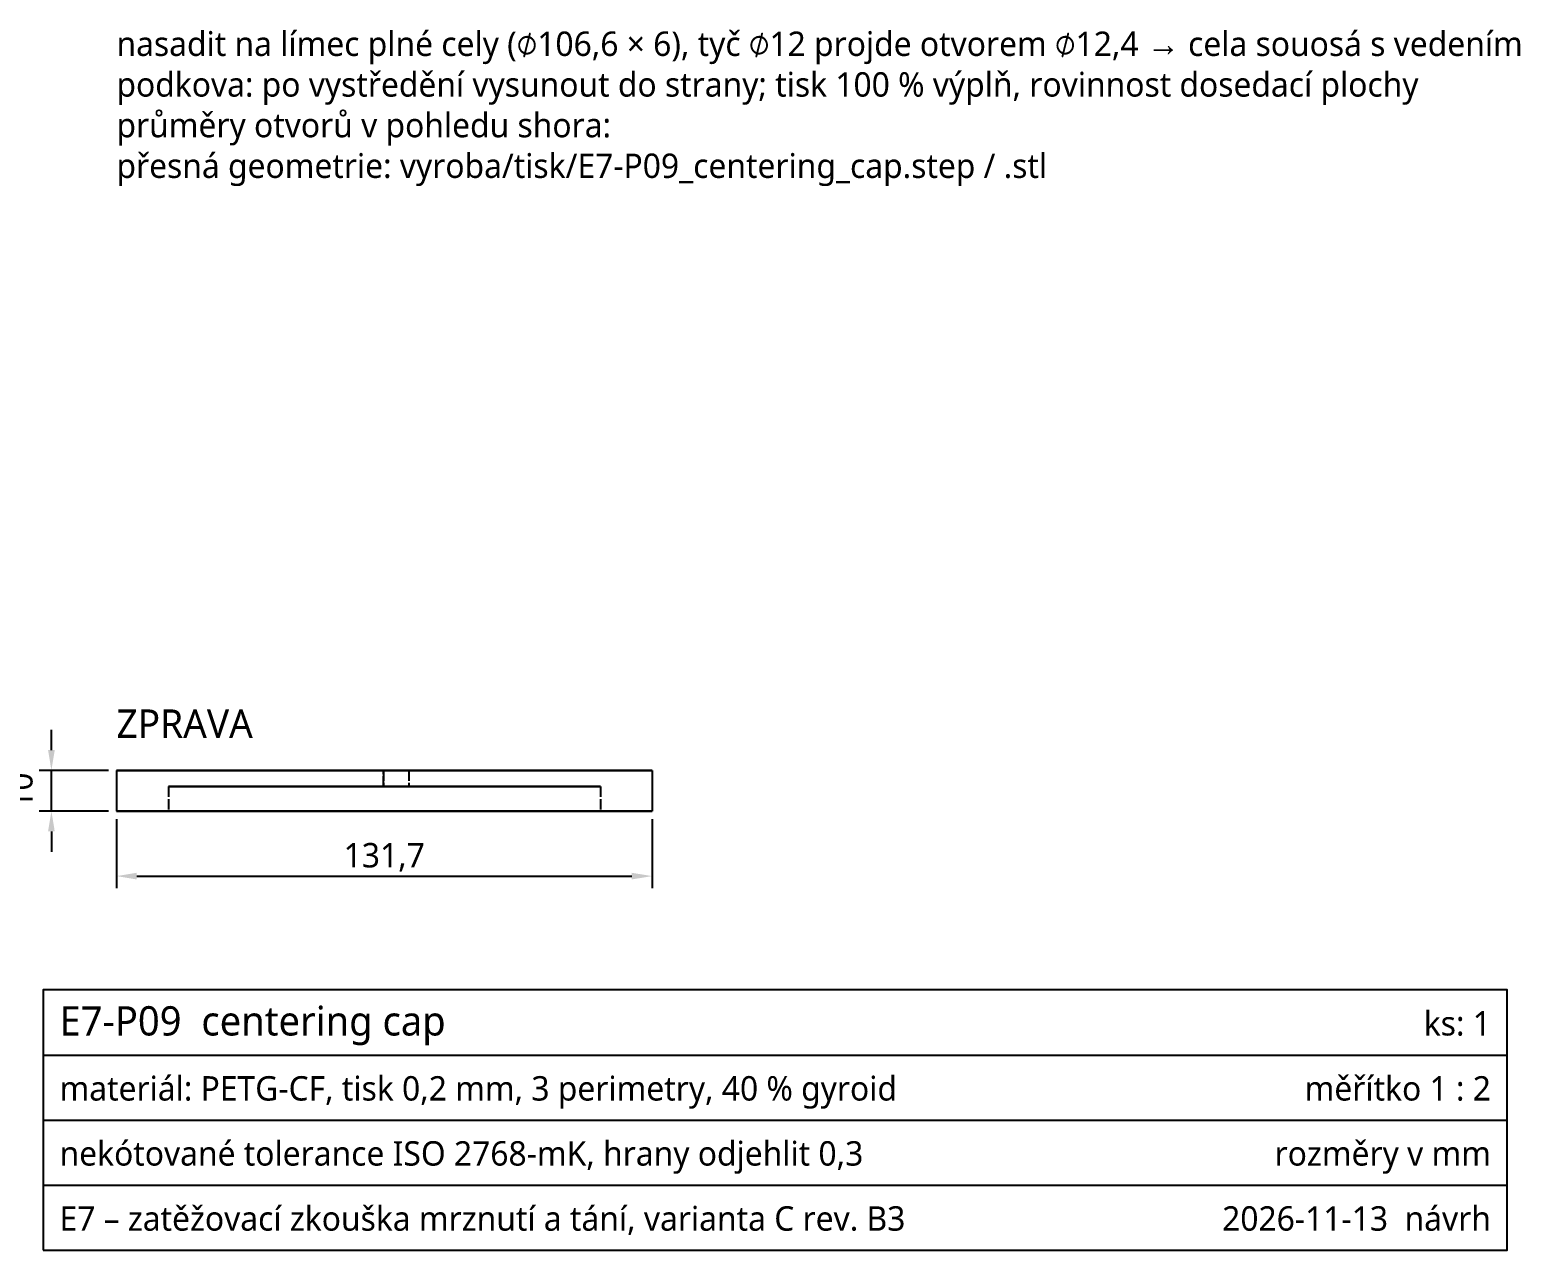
# Model space of a CAD drawing. Header units: millimetres. Extents: x 22 to 577, y 16 to 325.
# Drawn here: x 210.7 to 577.2, y 16 to 316.1 of the extents above; entities that cross this region are included whole.
import ezdxf
from ezdxf.enums import TextEntityAlignment as Align

# ---------------------------------------------------------------- set-up
doc = ezdxf.new("R2010")
doc.units = ezdxf.units.MM
doc.header["$LTSCALE"] = 2
doc.linetypes.add('DASHED', pattern=[1.524, 1.27, -0.254])
for name, color, linetype, true_color in [('DIM', 7, 'CONTINUOUS', 0x000000), ('FRAME', 7, 'CONTINUOUS', 0x000000), ('OUTLINE', 7, 'CONTINUOUS', 0x000000), ('TEXT', 7, 'CONTINUOUS', 0x000000)]:
    doc.layers.add(name, color=color, linetype=linetype, true_color=true_color)
doc.layers.add('HIDDEN', color=8, linetype='DASHED')
doc.styles.add('OpenSans', font='OpenSans-Regular.ttf')
doc.dimstyles.new('E7', dxfattribs={"dimtxt": 6, "dimasz": 5, "dimexe": 3, "dimexo": 2, "dimgap": 1.6, "dimtad": 1, "dimtxsty": 'OpenSans', "dimcen": 2.5, "dimclrd": 256, "dimclre": 256, "dimclrt": 256, "dimazin": 3, "dimtfac": 1, "dimtmove": 0, "dimatfit": 3})

msp = doc.modelspace()

# ---------------------------------------------------------------- linework, layer by layer
at = {"layer": 'FRAME'}
msp.add_lwpolyline([(214, 16), (574, 16), (574, 80), (214, 80)], close=True, dxfattribs=at)
for points in [[(214, 64), (574, 64)], [(214, 48), (574, 48)], [(214, 32), (574, 32)]]:
    msp.add_lwpolyline(points, dxfattribs=at)
at = {"layer": 'HIDDEN'}
for points in [[(232, 134), (233.005, 134), (234.011, 134), (235.016, 134), (236.021, 134), (237.027, 134), (238.032, 134), (239.037, 134), (240.043, 134), (241.048, 134), (242.053, 134), (243.059, 134), (244.064, 134), (245.069, 134), (246.075, 134), (247.08, 134), (248.085, 134), (249.091, 134), (250.096, 134), (251.101, 134), (252.107, 134), (253.112, 134), (254.117, 134), (255.123, 134), (256.128, 134), (257.133, 134), (258.139, 134), (259.144, 134), (260.149, 134), (261.155, 134), (262.16, 134), (263.165, 134), (264.171, 134), (265.176, 134), (266.181, 134), (267.187, 134), (268.192, 134), (269.197, 134), (270.203, 134), (271.208, 134), (272.213, 134), (273.219, 134), (274.224, 134), (275.229, 134), (276.235, 134), (277.24, 134), (278.245, 134), (279.251, 134), (280.256, 134), (281.261, 134), (282.267, 134), (283.272, 134), (284.277, 134), (285.283, 134), (286.288, 134), (287.293, 134), (288.299, 134), (289.304, 134), (290.309, 134), (291.315, 134), (292.32, 134), (293.325, 134), (294.331, 134), (295.336, 134), (296.341, 134), (297.347, 134), (298.352, 134), (299.357, 134), (300.363, 134), (301.368, 134), (302.373, 134), (303.379, 134), (304.384, 134), (305.389, 134), (306.395, 134), (307.4, 134), (308.405, 134), (309.411, 134), (310.416, 134), (311.421, 134), (312.427, 134), (313.432, 134), (314.437, 134), (315.443, 134), (316.448, 134), (317.453, 134), (318.459, 134), (319.464, 134), (320.469, 134), (321.475, 134), (322.48, 134), (323.485, 134), (324.491, 134), (325.496, 134), (326.501, 134), (327.507, 134), (328.512, 134), (329.517, 134), (330.523, 134), (331.528, 134), (332.533, 134), (333.539, 134), (334.544, 134), (335.549, 134), (336.555, 134), (337.56, 134), (338.565, 134), (339.571, 134), (340.576, 134), (341.581, 134), (342.587, 134), (343.592, 134), (344.597, 134), (345.603, 134), (346.608, 134), (347.613, 134), (348.619, 134), (349.624, 134), (350.629, 134), (351.635, 134), (352.64, 134), (353.645, 134), (354.651, 134), (355.656, 134), (356.661, 134), (357.667, 134), (358.672, 134), (359.677, 134), (360.683, 134), (361.688, 134), (362.693, 134), (363.699, 134)], [(232, 134), (232, 124)], [(297.699, 134), (232, 134)], [(232, 134), (297.699, 134)], [(297.699, 130), (297.699, 134)], [(297.699, 134), (297.699, 130)], [(297.699, 134), (298.474, 134), (299.249, 134), (300.024, 134), (300.799, 134), (301.574, 134), (302.349, 134), (303.124, 134), (303.899, 134)], [(303.899, 134), (303.124, 134), (302.349, 134), (301.574, 134), (300.799, 134), (300.024, 134), (299.249, 134), (298.474, 134), (297.699, 134)], [(297.699, 130), (297.699, 134)], [(297.699, 130), (297.699, 134)], [(303.899, 134), (303.899, 130)], [(244.772, 130), (297.699, 130)], [(244.772, 130), (244.772, 124)], [(244.772, 130), (245.774, 130), (246.777, 130), (247.779, 130), (248.781, 130), (249.783, 130), (250.785, 130), (251.787, 130), (252.789, 130), (253.791, 130), (254.794, 130), (255.796, 130), (256.798, 130), (257.8, 130), (258.802, 130), (259.804, 130), (260.806, 130), (261.809, 130), (262.811, 130), (263.813, 130), (264.815, 130), (265.817, 130), (266.819, 130), (267.821, 130), (268.824, 130), (269.826, 130), (270.828, 130), (271.83, 130), (272.832, 130), (273.834, 130), (274.836, 130), (275.838, 130), (276.841, 130), (277.843, 130), (278.845, 130), (279.847, 130), (280.849, 130), (281.851, 130), (282.853, 130), (283.856, 130), (284.858, 130), (285.86, 130), (286.862, 130), (287.864, 130), (288.866, 130), (289.868, 130), (290.87, 130), (291.873, 130), (292.875, 130), (293.877, 130), (294.879, 130), (295.881, 130), (296.883, 130), (297.885, 130), (298.888, 130), (299.89, 130), (300.892, 130), (301.894, 130), (302.896, 130), (303.898, 130), (304.9, 130), (305.903, 130), (306.905, 130), (307.907, 130), (308.909, 130), (309.911, 130), (310.913, 130), (311.915, 130), (312.917, 130), (313.92, 130), (314.922, 130), (315.924, 130), (316.926, 130), (317.928, 130), (318.93, 130), (319.932, 130), (320.935, 130), (321.937, 130), (322.939, 130), (323.941, 130), (324.943, 130), (325.945, 130), (326.947, 130), (327.95, 130), (328.952, 130), (329.954, 130), (330.956, 130), (331.958, 130), (332.96, 130), (333.962, 130), (334.964, 130), (335.967, 130), (336.969, 130), (337.971, 130), (338.973, 130), (339.975, 130), (340.977, 130), (341.979, 130), (342.982, 130), (343.984, 130), (344.986, 130), (345.988, 130), (346.99, 130), (347.992, 130), (348.994, 130), (349.996, 130), (350.999, 130)], [(350.999, 130), (349.996, 130), (348.994, 130), (347.992, 130), (346.99, 130), (345.988, 130), (344.986, 130), (343.984, 130), (342.982, 130), (341.979, 130), (340.977, 130), (339.975, 130), (338.973, 130), (337.971, 130), (336.969, 130), (335.967, 130), (334.964, 130), (333.962, 130), (332.96, 130), (331.958, 130), (330.956, 130), (329.954, 130), (328.952, 130), (327.95, 130), (326.947, 130), (325.945, 130), (324.943, 130), (323.941, 130), (322.939, 130), (321.937, 130), (320.935, 130), (319.932, 130), (318.93, 130), (317.928, 130), (316.926, 130), (315.924, 130), (314.922, 130), (313.92, 130), (312.917, 130), (311.915, 130), (310.913, 130), (309.911, 130), (308.909, 130), (307.907, 130), (306.905, 130), (305.903, 130), (304.9, 130), (303.898, 130), (302.896, 130), (301.894, 130), (300.892, 130), (299.89, 130), (298.888, 130), (297.885, 130), (296.883, 130), (295.881, 130), (294.879, 130), (293.877, 130), (292.875, 130), (291.873, 130), (290.87, 130), (289.868, 130), (288.866, 130), (287.864, 130), (286.862, 130), (285.86, 130), (284.858, 130), (283.856, 130), (282.853, 130), (281.851, 130), (280.849, 130), (279.847, 130), (278.845, 130), (277.843, 130), (276.841, 130), (275.838, 130), (274.836, 130), (273.834, 130), (272.832, 130), (271.83, 130), (270.828, 130), (269.826, 130), (268.824, 130), (267.821, 130), (266.819, 130), (265.817, 130), (264.815, 130), (263.813, 130), (262.811, 130), (261.809, 130), (260.806, 130), (259.804, 130), (258.802, 130), (257.8, 130), (256.798, 130), (255.796, 130), (254.794, 130), (253.791, 130), (252.789, 130), (251.787, 130), (250.785, 130), (249.783, 130), (248.781, 130), (247.779, 130), (246.777, 130), (245.774, 130), (244.772, 130)], [(244.772, 130), (244.772, 124)], [(297.699, 130), (244.772, 130)], [(297.699, 130), (298.474, 130), (299.249, 130), (300.024, 130), (300.799, 130), (301.574, 130), (302.349, 130), (303.124, 130), (303.899, 130)], [(303.899, 130), (303.124, 130), (302.349, 130), (301.574, 130), (300.799, 130), (300.024, 130), (299.249, 130), (298.474, 130), (297.699, 130)], [(350.999, 130), (350.999, 124)], [(363.699, 124), (362.693, 124), (361.688, 124), (360.683, 124), (359.677, 124), (358.672, 124), (357.667, 124), (356.661, 124), (355.656, 124), (354.651, 124), (353.645, 124), (352.64, 124), (351.635, 124), (350.629, 124), (349.624, 124), (348.619, 124), (347.613, 124), (346.608, 124), (345.603, 124), (344.597, 124), (343.592, 124), (342.587, 124), (341.581, 124), (340.576, 124), (339.571, 124), (338.565, 124), (337.56, 124), (336.555, 124), (335.549, 124), (334.544, 124), (333.539, 124), (332.533, 124), (331.528, 124), (330.523, 124), (329.517, 124), (328.512, 124), (327.507, 124), (326.501, 124), (325.496, 124), (324.491, 124), (323.485, 124), (322.48, 124), (321.475, 124), (320.469, 124), (319.464, 124), (318.459, 124), (317.453, 124), (316.448, 124), (315.443, 124), (314.437, 124), (313.432, 124), (312.427, 124), (311.421, 124), (310.416, 124), (309.411, 124), (308.405, 124), (307.4, 124), (306.395, 124), (305.389, 124), (304.384, 124), (303.379, 124), (302.373, 124), (301.368, 124), (300.363, 124), (299.357, 124), (298.352, 124), (297.347, 124), (296.341, 124), (295.336, 124), (294.331, 124), (293.325, 124), (292.32, 124), (291.315, 124), (290.309, 124), (289.304, 124), (288.299, 124), (287.293, 124), (286.288, 124), (285.283, 124), (284.277, 124), (283.272, 124), (282.267, 124), (281.261, 124), (280.256, 124), (279.251, 124), (278.245, 124), (277.24, 124), (276.235, 124), (275.229, 124), (274.224, 124), (273.219, 124), (272.213, 124), (271.208, 124), (270.203, 124), (269.197, 124), (268.192, 124), (267.187, 124), (266.181, 124), (265.176, 124), (264.171, 124), (263.165, 124), (262.16, 124), (261.155, 124), (260.149, 124), (259.144, 124), (258.139, 124), (257.133, 124), (256.128, 124), (255.123, 124), (254.117, 124), (253.112, 124), (252.107, 124), (251.101, 124), (250.096, 124), (249.091, 124), (248.085, 124), (247.08, 124), (246.075, 124), (245.069, 124), (244.064, 124), (243.059, 124), (242.053, 124), (241.048, 124), (240.043, 124), (239.037, 124), (238.032, 124), (237.027, 124), (236.021, 124), (235.016, 124), (234.011, 124), (233.005, 124), (232, 124)], [(244.772, 124), (232, 124)], [(232, 124), (244.772, 124)], [(244.772, 124), (245.774, 124), (246.777, 124), (247.779, 124), (248.781, 124), (249.783, 124), (250.785, 124), (251.787, 124), (252.789, 124), (253.791, 124), (254.794, 124), (255.796, 124), (256.798, 124), (257.8, 124), (258.802, 124), (259.804, 124), (260.806, 124), (261.809, 124), (262.811, 124), (263.813, 124), (264.815, 124), (265.817, 124), (266.819, 124), (267.821, 124), (268.824, 124), (269.826, 124), (270.828, 124), (271.83, 124), (272.832, 124), (273.834, 124), (274.836, 124), (275.838, 124), (276.841, 124), (277.843, 124), (278.845, 124), (279.847, 124), (280.849, 124), (281.851, 124), (282.853, 124), (283.856, 124), (284.858, 124), (285.86, 124), (286.862, 124), (287.864, 124), (288.866, 124), (289.868, 124), (290.87, 124), (291.873, 124), (292.875, 124), (293.877, 124), (294.879, 124), (295.881, 124), (296.883, 124), (297.885, 124), (298.888, 124), (299.89, 124), (300.892, 124), (301.894, 124), (302.896, 124), (303.898, 124), (304.9, 124), (305.903, 124), (306.905, 124), (307.907, 124), (308.909, 124), (309.911, 124), (310.913, 124), (311.915, 124), (312.917, 124), (313.92, 124), (314.922, 124), (315.924, 124), (316.926, 124), (317.928, 124), (318.93, 124), (319.932, 124), (320.935, 124), (321.937, 124), (322.939, 124), (323.941, 124), (324.943, 124), (325.945, 124), (326.947, 124), (327.95, 124), (328.952, 124), (329.954, 124), (330.956, 124), (331.958, 124), (332.96, 124), (333.962, 124), (334.964, 124), (335.967, 124), (336.969, 124), (337.971, 124), (338.973, 124), (339.975, 124), (340.977, 124), (341.979, 124), (342.982, 124), (343.984, 124), (344.986, 124), (345.988, 124), (346.99, 124), (347.992, 124), (348.994, 124), (349.996, 124), (350.999, 124)], [(350.999, 124), (349.996, 124), (348.994, 124), (347.992, 124), (346.99, 124), (345.988, 124), (344.986, 124), (343.984, 124), (342.982, 124), (341.979, 124), (340.977, 124), (339.975, 124), (338.973, 124), (337.971, 124), (336.969, 124), (335.967, 124), (334.964, 124), (333.962, 124), (332.96, 124), (331.958, 124), (330.956, 124), (329.954, 124), (328.952, 124), (327.95, 124), (326.947, 124), (325.945, 124), (324.943, 124), (323.941, 124), (322.939, 124), (321.937, 124), (320.935, 124), (319.932, 124), (318.93, 124), (317.928, 124), (316.926, 124), (315.924, 124), (314.922, 124), (313.92, 124), (312.917, 124), (311.915, 124), (310.913, 124), (309.911, 124), (308.909, 124), (307.907, 124), (306.905, 124), (305.903, 124), (304.9, 124), (303.898, 124), (302.896, 124), (301.894, 124), (300.892, 124), (299.89, 124), (298.888, 124), (297.885, 124), (296.883, 124), (295.881, 124), (294.879, 124), (293.877, 124), (292.875, 124), (291.873, 124), (290.87, 124), (289.868, 124), (288.866, 124), (287.864, 124), (286.862, 124), (285.86, 124), (284.858, 124), (283.856, 124), (282.853, 124), (281.851, 124), (280.849, 124), (279.847, 124), (278.845, 124), (277.843, 124), (276.841, 124), (275.838, 124), (274.836, 124), (273.834, 124), (272.832, 124), (271.83, 124), (270.828, 124), (269.826, 124), (268.824, 124), (267.821, 124), (266.819, 124), (265.817, 124), (264.815, 124), (263.813, 124), (262.811, 124), (261.809, 124), (260.806, 124), (259.804, 124), (258.802, 124), (257.8, 124), (256.798, 124), (255.796, 124), (254.794, 124), (253.791, 124), (252.789, 124), (251.787, 124), (250.785, 124), (249.783, 124), (248.781, 124), (247.779, 124), (246.777, 124), (245.774, 124), (244.772, 124)]]:
    msp.add_lwpolyline(points, dxfattribs=at)
at = {"layer": 'OUTLINE'}
for points in [[(232, 134), (232, 124)], [(363.699, 134), (362.693, 134), (361.688, 134), (360.683, 134), (359.677, 134), (358.672, 134), (357.667, 134), (356.661, 134), (355.656, 134), (354.651, 134), (353.645, 134), (352.64, 134), (351.635, 134), (350.629, 134), (349.624, 134), (348.619, 134), (347.613, 134), (346.608, 134), (345.603, 134), (344.597, 134), (343.592, 134), (342.587, 134), (341.581, 134), (340.576, 134), (339.571, 134), (338.565, 134), (337.56, 134), (336.555, 134), (335.549, 134), (334.544, 134), (333.539, 134), (332.533, 134), (331.528, 134), (330.523, 134), (329.517, 134), (328.512, 134), (327.507, 134), (326.501, 134), (325.496, 134), (324.491, 134), (323.485, 134), (322.48, 134), (321.475, 134), (320.469, 134), (319.464, 134), (318.459, 134), (317.453, 134), (316.448, 134), (315.443, 134), (314.437, 134), (313.432, 134), (312.427, 134), (311.421, 134), (310.416, 134), (309.411, 134), (308.405, 134), (307.4, 134), (306.395, 134), (305.389, 134), (304.384, 134), (303.379, 134), (302.373, 134), (301.368, 134), (300.363, 134), (299.357, 134), (298.352, 134), (297.347, 134), (296.341, 134), (295.336, 134), (294.331, 134), (293.325, 134), (292.32, 134), (291.315, 134), (290.309, 134), (289.304, 134), (288.299, 134), (287.293, 134), (286.288, 134), (285.283, 134), (284.277, 134), (283.272, 134), (282.267, 134), (281.261, 134), (280.256, 134), (279.251, 134), (278.245, 134), (277.24, 134), (276.235, 134), (275.229, 134), (274.224, 134), (273.219, 134), (272.213, 134), (271.208, 134), (270.203, 134), (269.197, 134), (268.192, 134), (267.187, 134), (266.181, 134), (265.176, 134), (264.171, 134), (263.165, 134), (262.16, 134), (261.155, 134), (260.149, 134), (259.144, 134), (258.139, 134), (257.133, 134), (256.128, 134), (255.123, 134), (254.117, 134), (253.112, 134), (252.107, 134), (251.101, 134), (250.096, 134), (249.091, 134), (248.085, 134), (247.08, 134), (246.075, 134), (245.069, 134), (244.064, 134), (243.059, 134), (242.053, 134), (241.048, 134), (240.043, 134), (239.037, 134), (238.032, 134), (237.027, 134), (236.021, 134), (235.016, 134), (234.011, 134), (233.005, 134), (232, 134)], [(363.699, 134), (363.699, 124)], [(232, 124), (233.005, 124), (234.011, 124), (235.016, 124), (236.021, 124), (237.027, 124), (238.032, 124), (239.037, 124), (240.043, 124), (241.048, 124), (242.053, 124), (243.059, 124), (244.064, 124), (245.069, 124), (246.075, 124), (247.08, 124), (248.085, 124), (249.091, 124), (250.096, 124), (251.101, 124), (252.107, 124), (253.112, 124), (254.117, 124), (255.123, 124), (256.128, 124), (257.133, 124), (258.139, 124), (259.144, 124), (260.149, 124), (261.155, 124), (262.16, 124), (263.165, 124), (264.171, 124), (265.176, 124), (266.181, 124), (267.187, 124), (268.192, 124), (269.197, 124), (270.203, 124), (271.208, 124), (272.213, 124), (273.219, 124), (274.224, 124), (275.229, 124), (276.235, 124), (277.24, 124), (278.245, 124), (279.251, 124), (280.256, 124), (281.261, 124), (282.267, 124), (283.272, 124), (284.277, 124), (285.283, 124), (286.288, 124), (287.293, 124), (288.299, 124), (289.304, 124), (290.309, 124), (291.315, 124), (292.32, 124), (293.325, 124), (294.331, 124), (295.336, 124), (296.341, 124), (297.347, 124), (298.352, 124), (299.357, 124), (300.363, 124), (301.368, 124), (302.373, 124), (303.379, 124), (304.384, 124), (305.389, 124), (306.395, 124), (307.4, 124), (308.405, 124), (309.411, 124), (310.416, 124), (311.421, 124), (312.427, 124), (313.432, 124), (314.437, 124), (315.443, 124), (316.448, 124), (317.453, 124), (318.459, 124), (319.464, 124), (320.469, 124), (321.475, 124), (322.48, 124), (323.485, 124), (324.491, 124), (325.496, 124), (326.501, 124), (327.507, 124), (328.512, 124), (329.517, 124), (330.523, 124), (331.528, 124), (332.533, 124), (333.539, 124), (334.544, 124), (335.549, 124), (336.555, 124), (337.56, 124), (338.565, 124), (339.571, 124), (340.576, 124), (341.581, 124), (342.587, 124), (343.592, 124), (344.597, 124), (345.603, 124), (346.608, 124), (347.613, 124), (348.619, 124), (349.624, 124), (350.629, 124), (351.635, 124), (352.64, 124), (353.645, 124), (354.651, 124), (355.656, 124), (356.661, 124), (357.667, 124), (358.672, 124), (359.677, 124), (360.683, 124), (361.688, 124), (362.693, 124), (363.699, 124)]]:
    msp.add_lwpolyline(points, dxfattribs=at)

# ---------------------------------------------------------------- texts
at = {"layer": 'TEXT', "style": 'OpenSans'}
for s, height, p in [('nasadit na límec plné cely (⌀106,6 × 6), tyč ⌀12 projde otvorem ⌀12,4 → cela souosá s vedením', 6, (232, 309.699)), ('podkova: po vystředění vysunout do strany; tisk 100 % výplň, rovinnost dosedací plochy', 6, (232, 299.699)), ('průměry otvorů v pohledu shora: ', 6, (232, 289.699)), ('přesná geometrie: vyroba/tisk/E7-P09_centering_cap.step / .stl', 6, (232, 279.699)), ('ZPRAVA', 7, (232, 142)), ('E7-P09  centering cap', 7.2, (218, 68.8)), ('materiál: PETG-CF, tisk 0,2 mm, 3 perimetry, 40 % gyroid', 6, (218, 52.8)), ('nekótované tolerance ISO 2768-mK, hrany odjehlit 0,3', 6, (218, 36.8)), ('E7 – zatěžovací zkouška mrznutí a tání, varianta C rev. B3', 6, (218, 20.8))]:
    msp.add_text(s, height=height, dxfattribs=at).set_placement(p)
for s, p in [('ks: 1', (570, 68.8)), ('měřítko 1 : 2', (570, 52.8)), ('rozměry v mm', (570, 36.8)), ('2026-11-13  návrh', (570, 20.8))]:
    msp.add_text(s, height=6, dxfattribs=at).set_placement(p, align=Align.RIGHT)

# ---------------------------------------------------------------- dimensions: what is measured, and where the dimension line sits
at = {"layer": 'DIM'}
msp.add_linear_dim(base=(216, 124), p1=(232, 124), p2=(232, 134), angle=90, dimstyle='E7', dxfattribs=at).render()
msp.add_linear_dim(base=(232, 108), p1=(232, 124), p2=(363.699, 124), dimstyle='E7', dxfattribs=at).render()

doc.saveas('drawing.dxf')
